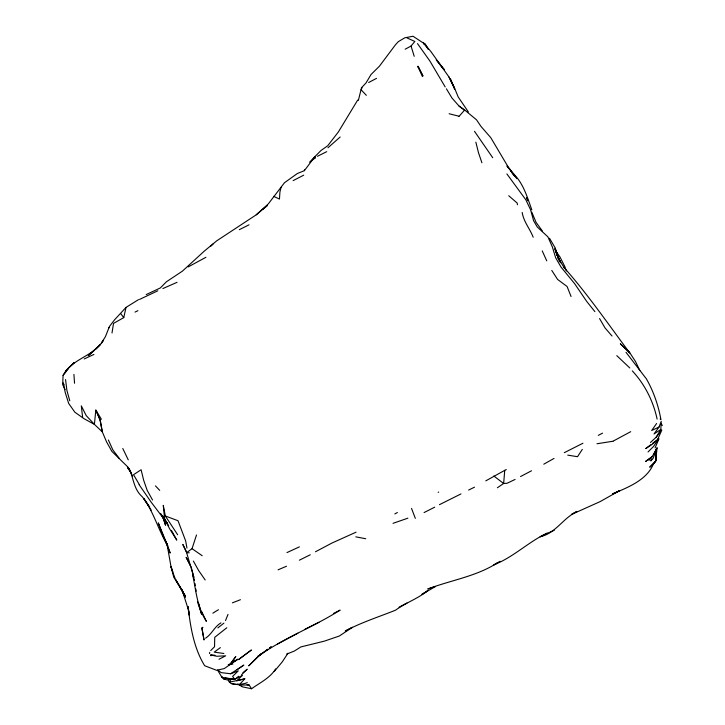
<?xml version="1.0" encoding="UTF-8"?>
<svg xmlns="http://www.w3.org/2000/svg" width="725" height="725" viewBox="0 0 725 725"><rect width="100%" height="100%" fill="white"/><g stroke="black" fill="none" stroke-linecap="round" stroke-linejoin="round"><path stroke-width="1.09" d="M576.982 511.379L571.672 514.388L600.082 501.637L619.938 490.453L612.543 493.933C627.56 487.517 646.328 480.394 653.234 464.417L655.835 460.964L655.917 453.071L655.772 460.701L657.049 447.842L654.158 453.895M458.843 116.58L464.68 110.001L476.543 119.843L480.938 126.358L490.762 137.641L507.736 166.243L516.916 178.676M660.838 429.436L661.218 421.37L659.025 427.061L654.022 433.976L660.838 429.436L656.225 437.148L650.461 442.495M138.52 299.624L126.014 307.4L114.623 319.743L109.493 326.404L105.424 336.627L101.31 343.324L103.276 340.378C93.77 356.564 71.53 358.603 63.075 375.432L62.676 384.658L65.105 389.524M65.477 372.713L65.558 370.992L74.222 362.582L68.503 368.019M506.322 469.573L504.736 470.353L503.648 483.493L497.368 487.762M247.27 682.578C244.715 684.373 225.203 686.938 230.903 679.234M209.534 653.578L209.724 652.319M112.003 332.965L113.526 323.386L123.767 317.623L126.014 307.4M222.158 676.516L222.004 677.44L223.436 678.799L226.572 679.805L234.673 679.307L232.607 676.407L238.262 670.852L230.65 673.761L221.08 672.601L218.243 670.317M146.196 294.586L160.352 287.934L166.397 281.789L182.401 271.15L204.314 251.104L216.721 240.836L256.233 214.817L268.313 203.888L284.463 182.736L297.368 173.511L304.355 170.683L304.536 169.686M358.368 100.403L361.512 87.77L366.071 82.849L371.046 74.494L379.392 66.247L395.424 44.841L398.27 41.706L404.74 37.818L413.005 36.25L425.439 44.37L428.285 49.209L423.355 42.675L430.741 51.339L448.993 77.022L453.968 86.665L458.155 96.887L468.386 111.958M281.064 187.349L279.923 191.989L279.451 199.076L273.678 196.339M191.454 568.092L193.865 577.354L186.624 552.668L192.052 548.68L196.502 534.968M657.049 447.842L653.116 458.363L650.787 460.955L651.748 458.934M108.868 327.89L109.058 327.401M304.355 170.683L314.922 156.627L320.976 150.51L327.7 145.77L338.376 131.941L357.697 100.059M225.511 620.582L228.022 614.41M655.074 447.905L658.998 438.752M230.505 663.855L235.725 656.614L230.505 663.855L237.691 659.297L224.288 668.568L216.639 670.308L204.667 665.74C193.792 648.014 190.412 626.889 188.065 606.526L189.343 615.226L188.201 609.154L181.984 589.67L185.111 597.454L180.507 587.54L175.441 579.275L185.364 596.095L173.737 577.118L171.009 566.705L167.221 545.263M242.304 686.811L251.584 688.75C259.867 682.723 270.226 677.911 275.6 668.921M652.301 456.424L656.333 449.128M582.329 449.373L577.526 456.705L567.748 455.137M656.623 423.472L651.666 430.496L659.025 427.061M63.075 375.432L68.241 368.853M656.225 437.148L661.825 430.088L657.802 439.042L658.436 438.96L653.651 446.328L648.032 451.983M405.157 49.218L411.048 46.028L414.854 41.47L407.051 37.945M274.168 671.549L282.315 661.825L287.907 653.279L286.892 654.032L294.441 650.996L300.884 646.927L324.401 641.127L339.3 636.033L352.441 627.306L345.227 631.031C361.34 622.412 378.767 616.903 395.587 610.169C405.728 602.692 417.999 598.687 427.886 590.522L421.986 594.328L435.562 586.489L427.759 588.999C450.796 580.208 476.089 576.52 497.078 563.071M648.975 460.348L652.065 456.75L645.594 461.444L651.775 456.968M139.526 299.434L157.814 290.788M239.313 684.772L244.787 678.817L229.535 682.162M314.922 156.627L309.593 162.173L315.429 157.751L314.351 158.068M655.835 460.964L649.718 467.217L655.364 461.635M95.328 349.504L100.24 344.547L88.26 355.703L93.824 350.9M210.739 650.543L214.546 646.727L214.727 637.329L226.789 627.759M241.516 674.812L247.189 669.184L242.92 672.718M554.281 530.211L540.098 536.79C555.776 533.301 562.99 518.13 576.864 511.596M210.44 246.5L213.594 243.5M327.99 147.755L340.161 136.989M205.601 638.181C211.845 634.094 214.464 626.708 220.907 622.884M202.13 627.986L202.9 627.315L201.913 628.095L203.997 639.812L201.913 628.095M263.13 209.126L267.525 205.338L256.233 214.817M261.462 653.56L248.675 665.858L258.245 656.234L267.67 649.373M238.652 676.253L235.235 679.089L242.467 675.383L236.758 680.857L244.787 678.817M217.853 627.904L223.889 623.138M650.805 444.733L645.721 448.585L652.065 444.443L658.436 438.96L652.5 443.455M220.364 647.624L214.21 652.147L223.862 653.47M265.25 651.113L267.752 649.301M263.574 652.31L257.71 656.506C283.511 638.172 313.472 626.998 340.134 610.124L333.418 613.495M237.057 669.728L243.836 665.097L230.65 673.761M212.86 613.169L218.442 609.707M485.795 480.856L504.736 470.353M230.695 663.466L237.691 659.297M315.466 551.77L332.05 542.998L356.057 532.186M630.714 431.674L613.287 441.063M500.06 561.304L493.87 564.829C513.409 557.262 528.407 541.892 547.284 533.02M188.165 266.918L205.891 257.303M554.036 458.436L543.786 464.19M394.808 513.943L397.391 512.521M458.853 116.199L449.119 113.743M418.162 66.365L417.618 66.655L418.162 66.365L422.974 76.016L417.917 66.446L422.34 76.343M399.076 607.215L406.952 602.982M277.403 644.063L297.866 633.188M368.653 82.523L376.52 78.354M598.288 435.372L602.557 433.133M564.304 452.672L582.927 443.247M520.559 476.533L531.525 470.788M439.441 504.682L460.982 493.924M293.108 180.625L303.693 175.187M218.977 659.261L225.665 655.826L216.866 656.261L210.739 654.983L210.966 655.826M424.08 512.557L434.737 507.165M239.304 229.689L249.038 224.813M318.964 622.277L304.98 629.264M317.414 156.292L326.73 151.67M299.343 560.207L310.282 554.779M468.631 490.055L474.513 487.173M438.163 492.32L438.707 492.058M135.013 312.085L137.949 310.681M515.085 479.452L507.011 483.285L503.648 483.493L493.834 476.008M84.191 358.957L93.915 354.434M286.973 552.586L299.416 546.858M162.871 288.559L177.036 282.333M278.065 569.823L286.502 566.234M232.399 602.838L240.455 599.711M228.393 664.725L231.456 663.665L228.257 664.725M393.022 523.323L407.894 518.176M228.728 664.834L232.952 664.009M596.974 443.754L612.978 441.235M232.236 683.584L240.111 685.034L249.11 684.998L251.584 688.75M210.739 654.983L214.999 655.228M189.234 552.822L186.624 552.668L182.827 544.43L186.697 552.26M247.044 684.781L249.11 684.998M223.436 678.799L224.623 678.935M225.076 678.102L234.673 679.307L222.004 677.44L217.545 670.081M355.812 536.853L365.744 538.738M237.601 684.037L239.377 684.699M164.611 518.873L163.279 505.361L165.327 515.982L178.006 520.731L185.654 540.904L186.95 548.1M361.512 87.77L362.165 88.024M129.258 469.211L127.446 466.61L111.904 451.43L106.629 442.014L102.316 431.892L94.404 424.352L84.055 418.715L74.847 412.19L68.667 403.426L65.268 392.633L63.265 382.927L64.045 385.002M192.052 548.68L202.203 555.731M446.401 88.803L451.956 98.02L459.07 106.086L464.68 110.001M459.07 106.086L464.218 110.019M239.649 684.971L241.806 686.638M660.14 419.014L660.937 419.702C658.354 405.23 653.397 391.002 646.075 378.296M508.733 195.723L517.133 203.027L517.496 204.758M616.794 355.649L629.789 367.965M361.05 89.728L366.352 95.328M155.476 485.895L159.708 490.363M632.282 370.865C644.743 384.232 653.334 401.242 657.104 419.104M611.991 336.001L604.985 327.854L599.557 318.547M444.552 69.663L436.26 59.785L442.757 68.313M507.346 166.378L513.046 173.964M506.902 166.107L508.207 167.756M127.555 467.942L131.452 472.899M120.631 313.526L123.767 317.623M417.473 43.582L429.898 61.045L445.177 86.927M511.515 172.088L514.841 176.465M626.001 352.296L645.567 377.807M119.127 458.227L112.846 449.89L108.378 439.993M139.082 484.644L151.262 502.289L167.013 523.051M506.884 173.909L525.87 199.846L530.546 209.706L533.609 220.753L537.252 226.979L547.892 236.848L552.341 246.872L555.649 257.737L561.023 267.081L574.635 283.674L586.697 301.41L594.872 311.623M555.703 251.983L560.679 262.695L555.567 250.324L558.875 259.441L555.069 248.285L558.649 258.952M554.734 249.472L559.999 257.013L564.92 266.773L566.316 270.96M542.382 231.012L536.065 222.358L531.815 212.189M515.475 176.828L510.735 170.728L514.487 175.151L512.938 173.248C523.296 183.017 527.147 196.883 531.824 209.842M205.193 579.982L198.732 570.684L193.358 561.068M149.749 507.183L143.668 498.356L149.522 507.337M228.112 680.24L229.508 682.325M492.719 157.724L474.485 131.297M177.652 534.751L165.327 515.982M163.107 516.943L167.158 523.251M551.788 270.452L557.625 279.46L567.068 286.475L571.064 296.507M101.409 419.258L95.827 410.06L94.404 424.352L86.23 415.624L81.309 405.864L82.605 417.21M168.698 525.788L164.648 519.046L169.568 528.724L176.782 540.134L171.589 530.655M549.505 238.235L555.114 247.787L558.205 258.1L564.412 268.014L564.086 267.57C587.948 294.522 608.284 324.147 629.753 352.957L620.319 343.768L629.463 352.25L635.58 361.648L639.812 370.493M139.127 484.264L133.536 474.703L141.103 469.755L143.659 480.222L147.193 490.399L152.549 500.023M661.436 423.971L662.324 425.512M150.102 508.234L151.172 510.164M127.446 466.61L132.675 476.062M122.779 448.503L128.262 459.858M160.651 513.409L166.125 523.758L163.125 516.798M167.81 545.771C158.104 529.984 153.754 511.333 142.191 496.707C133.645 489.312 133.518 477.902 129.123 468.404M191.192 567.068L186.144 557.344L190.249 565.337M167.113 544.276L162.772 535.467L167.058 544.239L158.267 522.906L162.59 534.225M201.659 611.537L206.38 621.343C196.973 607.079 196.022 590.232 192.524 574.137L194.517 580.29M448.993 77.022L454.684 89.084L450.615 79.07M542.228 250.895L546.75 260.864M526.522 197.68L527.791 200.671M162.047 533.011L170.194 553.039L167.403 545.218M526.667 197.526L527.873 200.58M411.528 508.415L415.325 518.357M533.192 237.22C529.884 228.656 523.658 221.805 522.172 212.443M558.875 259.414L555.93 251.068L559.519 261.725M481.917 162.781L478.446 152.585L475.854 142.127M172.777 572.007L171.009 566.705L174.888 578.369L174.181 576.248M197.436 601.578L201.595 614.238L199.33 605.928M162.509 515.892L165.527 525.226L162.5 515.366M411.048 46.028L414.202 56.314M69.763 400.771L66.899 390.394L65.549 379.565M198.777 603.753L199.04 604.886M195.007 583.553L195.342 585.728M195.841 588.99L196.167 591.165M73.923 374.372L74.539 383.262M251.276 650.089L238.507 659.587L251.276 650.089M271.096 646.881L269.383 648.132L271.096 646.881M425.53 44.497L423.536 43.636L425.53 44.497M100.249 420.11L95.89 410.16L100.014 420.038L102.316 431.892L100.249 420.11"/></g></svg>
